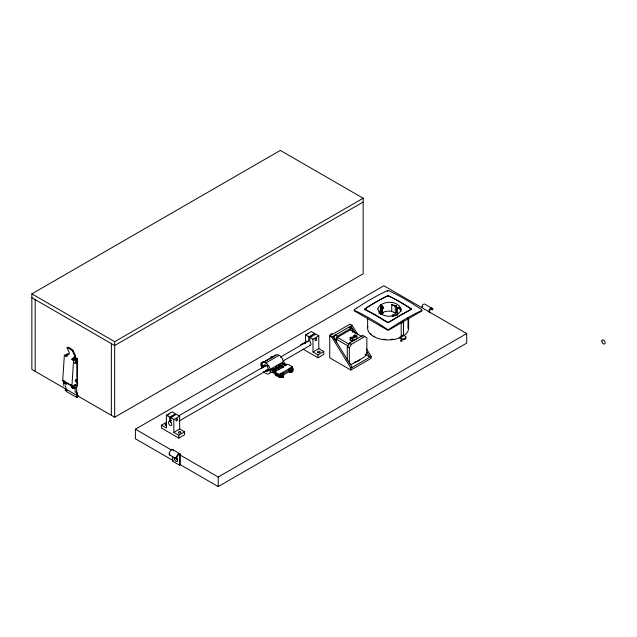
<?xml version="1.0" encoding="UTF-8"?>
<svg xmlns="http://www.w3.org/2000/svg" width="637" height="637" viewBox="0 0 637 637"><rect width="100%" height="100%" fill="white"/><g stroke="black" fill="none" stroke-linecap="round" stroke-linejoin="round"><path stroke-width="0.96" d="M381.77 312.95L380.114 313.906L380.424 310.498L382.343 308.22L381.491 306.652L382.176 306.301A1.043 0.549 56 0 1 383.052 307.018A1.043 0.549 56 0 1 383.171 308.021L380.576 310.593L380.273 313.993C383.793 313.484 379.732 309.303 383.012 307.934M381.929 313.038L381.738 309.996L383.171 308.021M77.332 382.136L77.173 386.643L74.617 388.291A2.683 1.545 -60 0 1 72.722 387.2L72.562 385.958L71.909 386.102L62.697 380.791L64.353 355.223L66.455 356.449M71.909 386.102L73.558 360.542M77.674 395.999L76.329 391.874L77.953 396.453L76.79 397.13L77.953 396.397L76.607 392.042L77.961 396.341L77.65 395.983M76.512 396.644L76.822 397.13L76.766 396.166M76.488 396.716C76.161 395.959 76.655 398.141 77.196 397.154M77.045 380.496L76.663 379.947L75.994 380.775M275.917 373.624C274.778 376.212 282.525 375.798 275.917 373.624L274.523 372.119A1.887 1.091 0 0 1 275.009 371.068A1.887 1.091 0 0 1 273.193 371.347L268.384 369.635M261.958 368.552L261.528 367.111L262.149 366.753C259.426 365.128 261.64 359.993 264.753 362.039M261.25 365.742L261.528 365.152M270.43 358.742L270.964 356.776L273.44 356.585M291.873 368.608L292.494 368.25L292.494 366.816L288.856 364.714L285.941 364.093A1.887 1.091 0 0 0 284.126 364.372L275.009 369.635A1.887 1.091 0 0 0 274.523 370.686L274.523 373.553L275.606 375.233L279.245 377.335L279.866 376.977C280.949 378.219 284.978 377.16 283.059 375.48M292.494 366.816L291.873 367.175C294.437 368.648 290.209 370.304 288.975 368.847L282.764 372.438C285.328 373.903 281.1 375.567 279.866 374.11L279.245 374.468L275.606 372.366L274.523 370.686M282.764 375.304L288.975 371.721C291.276 373.362 294.31 371.076 292.773 368.186M355.231 336.591L354.554 336.487L355.143 336.686M74.999 363.05L76.201 361.776L76.201 362.931L75.206 363.504L74.999 363.05L75.548 361.402A0.995 0.573 -60 0 1 74.887 362.986M66.248 356.322L68.629 354.076L65.611 355.892M380.297 313.762L380.655 306.222A0.884 0.438 -66.1 0 1 381.197 305.099A0.884 0.573 -53 0 1 381.897 305.505L381.897 309.686L382.901 313.356L381.452 313.715L380.83 314.559M284.612 364.754L284.612 363.321L283.099 360.192A6.442 3.718 60 0 0 275.932 354.968L262.683 362.62L261.528 364.237L262.149 363.878L261.25 362.875M262.683 362.62A6.442 3.718 60 0 1 269.841 367.844L270.271 372.159L269.841 373.107A6.442 3.718 60 0 1 263.622 371.435M65.237 389.764C64.671 391.651 67.912 389.645 65.89 389.374M333.605 337.849L335.261 334.974L337.331 336.169L350.708 328.445M337.331 336.169L335.261 339.76L333.899 338.972M336.296 342.547L336.296 339.163L337.331 337.371L350.278 329.894M336.296 339.656L337.761 337.116M347.261 360.2L347.261 346.687L349.331 343.096L362.708 335.373L366.848 337.769L366.848 353.216L364.778 356.8L351.401 364.523L349.331 363.329L349.331 347.882L351.401 344.298L364.778 336.575M261.528 363.711L261.321 364.611L262.149 365.312L261.528 365.67L263.415 366.761L264.658 366.044L263.829 365.566M65.3 389.677L65.507 390.592L66.559 389.987L65.332 385.719M68.39 354.666A1.378 0.796 -60 0 0 69.274 352.556L67.036 347.858L67.833 347.229A6.896 2.078 42.9 0 1 72.714 350.047L75.285 355.032A2.301 1.33 -60 0 1 73.804 358.543L71.87 359.579M77.332 380.154L77.173 358.973C75.779 362.262 68.493 359.364 73.804 357.795A1.378 0.796 -60 0 0 74.688 355.677L72.451 350.987L73.048 350.342M263.718 362.023L261.958 363.289M265.788 360.829L265.064 361.498L272.827 356.76M274.173 356.234L274.897 355.565M275.208 355.637L275.932 354.968M73.717 360.12L76.137 358.639L76.679 358.95M77.173 397.074L76.631 397.392L66.232 391.413L66.344 390.362L67.132 390.29M76.83 396.11L76.432 397.273M399.829 337.276L399.184 337.586L401.206 337.236L401.206 321.932M381.452 313.715C382.208 315.355 382.351 313.046 382.901 312.878M403.778 335.229L402.488 335.611M31.85 293.872L280.336 150.412L363.162 198.234L363.162 273.791L114.676 417.251L31.85 369.428L31.85 293.872L114.676 341.695L363.162 198.234M66.726 356.378L67.323 356.027M74.346 359.985L77.053 358.416L77.053 381.03M363.162 202.056L114.676 345.517L31.85 297.694M172.953 460.463L135.386 438.766L135.386 429.203L383.872 285.742L466.698 333.565L466.698 343.128L218.212 486.588L179.785 464.405M166.384 415.228L172.181 411.876L175.494 413.795L169.697 417.139L166.384 415.228L166.384 428.04L161.416 425.174L161.416 428.04L178.814 438.089L184.611 434.737L184.611 431.87L179.642 429.004L173.845 432.348L173.845 419.528L179.642 416.184L179.642 429.004M305.537 342.778L305.537 334.887L311.334 331.543L314.646 333.454L314.646 335.166M305.537 334.887L308.849 336.798L314.646 333.454M170.859 422.227A2.341 1.354 60 0 0 168.463 422.649A2.341 1.354 60 0 0 171.019 425.627A2.341 1.354 60 0 0 170.859 422.227L170.525 417.617L176.322 414.273L179.642 416.184M309.359 345.127A2.341 1.354 60 0 0 310.888 344.49A2.341 1.354 60 0 0 310.012 341.886L309.678 337.284L315.474 333.931L318.795 335.842L318.795 348.662L312.99 352.006L312.99 339.195L318.795 335.842M265.9 362.939L279.157 355.287M161.416 425.174L166.384 422.307M300.568 344.832L306.365 341.488M179.236 415.531L265.86 365.519M280.439 357.094L307.886 341.249M169.601 421.383L171.353 420.468M179.005 421.073L268.201 369.571M282.788 361.155L310.235 345.31M283.529 361.641L270.271 369.285L273.193 369.914A1.887 1.091 0 0 0 275.009 369.635M275.542 367.071L279.683 364.675A0.876 0.51 0 0 1 280.925 364.675A0.876 0.51 0 0 1 280.925 365.399L275.542 368.505L275.542 367.071A0.876 0.51 0 0 0 275.542 367.788A0.876 0.51 0 0 0 276.784 367.788M366.514 348.853L371.148 356.409L371.148 358.328L350.852 370.041L329.727 357.843L329.727 335.85L350.024 324.129L352.094 325.332L357.755 334.568M381.539 306.827C382.304 305.688 383.92 307.886 382.383 308.021M381.714 306.867L382.311 306.524M381.874 306.954L382.487 306.62M382.057 307.122L382.662 306.779M382.2 307.329L382.821 306.97M382.311 307.552L382.948 307.185M329.727 335.85L331.797 337.045L352.094 325.332M382.367 307.79L383.036 307.408M382.264 308.372L383.076 307.798M278.21 370.041L278.21 368.608L282.35 366.219A0.876 0.51 0 0 1 283.592 366.219A0.876 0.51 0 0 1 283.592 366.936L279.038 369.564M380.576 310.267L381.714 309.614M380.424 310.498L381.866 309.701M380.361 310.697L381.826 309.765M380.512 310.784L381.738 309.996M380.321 310.912L381.563 310.195M380.48 311.007L381.722 310.291M380.432 313.531L381.818 312.735L382.901 313.356M391.723 311.278L391.723 304.582L395.274 306.628L396.588 305.871L396.588 312.568L395.274 313.324C391.675 310.139 386.46 310.832 382.367 312.568M282.764 373.871L288.975 370.28L290.719 370.798L292.176 370.455L292.702 369.309M397.345 314.519L397.345 307.822L398.658 307.066L399.622 307.79L400.792 309.423L400.896 311.788M173.845 432.348L178.814 435.214L184.611 431.87M312.99 352.006L317.959 354.881L323.763 351.528L323.763 354.403L317.959 357.747L303.053 349.14M350.987 337.124L350.987 338.08L353.997 336.344L353.997 335.388L354.825 334.903L356.895 336.105L356.895 338.494L352.229 341.185L350.159 339.991L350.159 337.602L351.401 337.363L351.401 338.319L354.411 336.583L354.825 335.388L356.067 336.105C347.324 339.131 355.446 338.669 350.987 337.602L351.401 337.363M350.159 339.991L352.229 340.707L353.766 339.824M350.159 337.602L352.229 338.796L356.895 336.105M172.468 456.203L172.802 460.917M172.468 461.116L179.507 465.185L180.319 464.715L180.319 454.898A2.516 1.449 -60 0 0 179.22 453.632A2.516 1.449 -60 0 0 177.285 455.2L176.401 456.729A1.919 1.561 -59.8 0 1 174.092 457.605M350.852 370.041L350.852 368.13L371.148 356.409M179.785 454.842L218.212 477.025L466.698 333.565M62.697 380.791L63.35 380.647L63.509 381.882A2.683 1.545 -60 0 0 64.456 383.227M64.552 355.358L67.578 353.694L68.119 354.005M402.488 335.938L404.232 335.436A20.503 11.832 0 0 0 408.325 326.104M381.491 306.652L381.603 306.636A1.043 0.645 64.3 0 1 382.415 308.459M391.723 304.582L396.588 305.871M400.816 337.204L399.534 337.952A20.503 11.832 0 0 1 377.2 338.143A20.503 11.832 0 0 1 367.828 326.439M67.036 347.858L67.235 347.874A6.896 2.078 42.9 0 1 72.116 350.692L72.451 350.987M66.001 389.358L66.543 389.677M76.894 381.921L77.61 381.85L76.695 381.866M270.271 372.159L273.193 372.78A1.887 1.091 0 0 0 275.009 372.502A1.887 1.091 0 0 0 274.523 373.553M76.902 379.971L76.663 379.947A0.995 0.573 -60 0 0 75.97 379.501A0.995 0.573 -60 0 0 75.27 380.727A0.995 0.573 -60 0 0 75.97 381.133M76.814 381.897L76.169 381.396L76.679 381.858M396.588 312.568L397.759 313.086M430.309 308.674L432.443 309.908L431.329 309.263A1.362 0.788 -60 0 0 430.254 309.55A1.362 0.788 -60 0 0 429.617 310.967L429.617 312.926M397.345 307.822L400.896 309.877M381.221 304.812A0.876 0.51 -60 0 1 381.404 305.219L381.897 305.505M381.404 305.219L381.404 309.399L381.897 309.686M381.404 309.399L382.367 310.179M380.162 310.123L380.655 310.41M379.748 311.055L380.297 311.374M378.768 312.878L381.611 314.519M400.084 337.22C401.7 341.464 410.761 336.734 402.799 335.436A2.046 1.186 0 0 0 401.883 335.126M348.638 327.251L352.779 329.647L352.779 332.538M349.641 329.528L362.278 336.822M353.997 335.388L354.411 335.627M353.997 336.344L354.411 336.583M349.331 343.096L351.401 344.298M337.331 337.371L349.331 344.298M364.929 354.26L369.906 357.126L366.816 352.086M336.296 339.163L348.296 346.09M347.261 346.687L349.331 347.882M309.678 337.284L312.99 339.195M318.795 348.662L323.763 351.528M277.78 374.46L276.219 373.704M275.606 373.513L278.09 374.946L278.09 375.599M74.529 356.959L77.053 358.416M73.725 357.437L75.429 358.416L73.534 359.515A1.529 0.884 -60 0 0 72.992 359.993M170.525 417.617L173.845 419.528M66.359 382.391L71.893 385.584M172.754 449.682L179.801 453.743M135.386 429.203L171.249 449.913M405.825 337.897C406.342 340.691 400.116 339.696 399.901 337.825A2.046 1.186 0 0 1 399.375 337.299M283.059 374.038C284.978 375.726 280.949 376.786 279.866 375.543L279.245 375.902L278.09 375.233L278.703 375.137M270.637 358.201L270.359 357.612M355.486 333.605L350.852 326.048L350.852 328.915M333.04 336.328L352.094 367.414M331.797 337.045L350.852 368.13M71.917 385.584L72.069 386.826A2.683 1.545 -60 0 0 73.972 387.917M75.214 392.551L75.062 387.216M63.835 385.982L63.684 380.647M76.591 387.312L76.711 392.288M382.28 313.237L382.28 313.715M408.604 318.054L408.604 328.573M408.022 317.744L408.022 328.557M403.571 320.57L403.571 335.874L403.404 321.717M395.274 306.628L395.274 313.324M381.818 309.861L381.818 312.735M367.637 318.11L367.637 327.673M354.825 335.388L354.825 336.981M352.229 338.796L352.229 341.185M317.959 354.881L317.959 357.747M308.849 336.798L308.754 341.05A2.341 1.354 60 0 0 307.647 341.83M292.702 367.875L292.702 371.355M292.494 368.775L292.494 371.642M292.176 367.35L292.176 368.783M292.176 369.022L292.176 371.889M291.746 369.205L291.746 372.08M291.252 369.325L291.252 372.199M290.719 369.364L290.719 372.239M290.193 369.325L290.193 372.199M289.7 369.205L289.7 372.08M289.27 369.022L289.27 371.889M288.975 368.847L288.975 371.721M283.592 373.139L283.592 376.618M283.385 372.852L283.385 376.905M283.059 374.277L283.059 377.152M282.637 374.468L282.637 377.335M282.35 366.219L282.35 367.653A0.876 0.51 0 0 1 283.194 367.525M282.143 374.588L282.143 377.454M281.61 374.628L281.61 377.494M281.084 374.588L281.084 377.454M280.591 374.468L280.591 377.335M280.161 374.277L280.161 377.152M279.866 374.11L279.866 376.977M279.683 364.675L279.683 366.116M279.245 374.468L279.245 377.335M275.606 372.366L275.606 375.233M273.193 369.914L273.193 372.78M261.855 363.711L261.855 366.578M261.528 363.464L261.528 367.111M261.321 362.564L261.321 366.044M218.212 477.025L218.212 486.588M179.507 465.185L179.507 455.367A1.362 0.788 -60 0 0 178.87 454.683A1.362 0.788 -60 0 0 177.803 455.638L176.982 457.055A1.919 1.561 -59.8 0 1 174.665 457.931L169.753 455.097A1.919 1.561 -59.8 0 1 169.362 452.66L170.238 451.131A2.516 1.449 -60 0 1 172.181 449.563A2.516 1.449 -60 0 1 173.28 450.829M178.814 435.214L178.814 438.089M169.697 417.139L169.697 421.423M114.676 341.695L114.676 417.251M111.364 343.606L111.364 415.34M77.053 382.996L77.053 385.95M64.162 381.372L64.162 382.256A2.683 1.545 -60 0 0 66.057 383.355M35.162 299.613L35.162 371.339M374.301 336.272A0.876 0.51 0 0 1 373.768 336.033M402.91 321.359A1.76 1.011 0 0 1 402.783 322.481A1.76 1.011 0 0 1 400.936 322.848M401.644 335.795A0.876 0.51 0 0 1 402.178 336.447A0.876 0.51 0 0 1 401.055 336.75M401.684 340.317A0.876 0.51 0 0 1 402.035 341.098A0.876 0.51 0 0 1 400.641 341.098A0.876 0.51 0 0 1 401.015 340.317M391.588 339.21A9.324 5.383 0 0 1 390.664 339.394M385.839 339.433A9.324 5.383 0 0 1 384.907 339.266M393.547 339.187A19.914 11.498 0 0 1 391.516 339.449M385.289 339.505A19.914 11.498 0 0 1 383.243 339.266M371.578 334.521A19.914 11.498 0 0 1 370.511 333.485M396.349 314.925A1.043 0.549 56 0 1 397.305 315.028M395.641 315.689A1.043 0.645 64.3 0 1 395.919 315.06M393.236 316.294A1.465 0.844 0 0 1 392.201 315.259A1.465 0.844 0 0 1 394 314.662A1.465 0.844 0 0 1 395.036 315.697M392.583 316.31A1.465 0.844 0 0 1 394 316.095M397.408 314.909A0.884 0.573 -53 0 1 397.759 314.662M380.615 304.972A0.876 0.51 -60 0 1 380.942 304.789M387.169 291.292A1.17 0.677 0 0 1 387.694 291.117M421.543 310.187A1.17 0.677 0 0 1 421.543 311.143L388.968 329.942A1.17 0.677 0 0 1 387.312 329.942L354.594 311.055A1.17 0.677 0 0 1 354.411 310.243M263.503 367.557A3.511 2.03 60 0 1 265.685 365.216A3.511 2.03 60 0 1 268.376 369.874A3.511 2.03 60 0 1 265.255 370.599M282.167 364.675A0.876 0.51 0 0 1 283.409 364.675M268.384 370.686A3.511 2.03 60 0 1 266.497 369.882M264.745 366.84A3.511 2.03 60 0 1 264.992 364.802M284.612 363.321A1.887 1.091 0 0 1 284.126 364.372M262.683 363.233A0.876 0.51 0 0 1 262.77 362.469A0.876 0.51 0 0 1 264.06 362.62M271.649 357.867A0.876 0.51 0 0 1 273.034 357.253M290.496 369.126A0.876 0.51 0 0 1 290.95 369.126M268.575 369.269A2.341 1.354 60 0 1 267.142 369.396M265.541 366.06A2.341 1.354 60 0 1 265.971 365.455M266.314 365.343A2.341 1.354 60 0 1 267.142 365.566M267.572 365.885A2.341 1.354 60 0 1 267.97 366.299M279.452 369.325A0.876 0.51 0 0 1 278.21 369.325A0.876 0.51 0 0 1 278.21 368.608M304.924 343.685A1.314 0.764 0 0 1 305.593 343.598M307.974 334.067A1.76 1.011 -60 0 1 308.611 333.605M310.936 337.323A1.17 0.677 -60 0 1 311.589 336.193A1.17 0.677 -60 0 1 312.441 336.113M166.679 425.436A1.314 0.764 0 0 1 165.071 424.768A1.314 0.764 0 0 1 166.44 423.939M168.303 415.149A1.76 1.011 -60 0 1 168.534 414.751M168.821 414.408A1.76 1.011 -60 0 1 169.131 414.13M171.783 417.657A1.17 0.677 -60 0 1 172.969 416.311M330.285 336.129A1.465 0.844 -60 0 1 330.786 334.138A1.465 0.844 -60 0 1 332.18 334.122M360.096 359.642A9.953 5.749 0 0 1 354.053 362.326M75.484 387.065A1.529 0.884 -60 0 1 74.003 387.463A1.529 0.884 -60 0 1 73.956 385.496A1.529 0.884 -60 0 1 75.668 385.178M75.158 386.874A1.529 0.884 -60 0 1 74.338 387.479M64.034 381.531A1.529 0.884 -60 0 1 64.034 380.878M74.003 387.463A1.529 0.884 -60 0 1 74.402 385.52A1.529 0.884 -60 0 1 75.883 385.122M73.804 387.829A2.683 1.545 -60 0 1 72.164 385.489M66.224 383.45A2.683 1.545 -60 0 1 64.576 381.109M67.036 383.912A2.683 1.545 -60 0 1 65.388 381.579M72.045 387.615A2.683 1.545 -60 0 1 71.352 385.019M66.495 383.124A1.529 0.884 -60 0 1 65.945 382.351M422.578 306.899A1.362 0.788 -60 0 1 422.705 306.27M421.766 307.368A2.516 1.449 -60 0 1 422.857 304.836A2.516 1.449 -60 0 1 424.799 304.168L433.025 308.913L431.838 308.228A2.516 1.449 -60 0 0 429.903 308.905A2.516 1.449 -60 0 0 428.805 311.437M175.987 457.485A2.373 1.37 60 0 1 177.612 460.869A2.373 1.37 60 0 1 175.143 460.623A2.373 1.37 60 0 1 174.801 457.374M177.548 458.895A1.226 0.709 60 0 1 176.879 460.002A1.226 0.709 60 0 1 175.987 458.146A1.226 0.709 60 0 1 177.412 458.608M170.334 455.431A1.919 1.561 -59.8 0 1 169.737 453.448M77.443 396.381L77.443 396.381M377.821 308.993C379.923 318.548 398.213 318.627 401.135 309.59C399.033 300.027 380.743 299.955 377.821 308.993M365.112 308.913L367.923 310.816A243.127 140.371 60 0 1 384.82 320.57L388.14 322.402L391.429 320.594A242.259 139.869 -60 0 1 408.253 310.88L411.064 309.168L408.213 307.058A243.159 140.387 60 0 0 391.317 297.304L387.997 295.855L384.708 297.288A242.259 139.869 -60 0 0 367.883 307.002L365.112 308.913M352.731 337.538L353.424 337.594L352.763 337.491M353.639 337.013L354.331 337.069L353.678 336.965M411.494 309.287L408.667 310.888A252.228 145.626 -60 0 0 391.492 320.801L388.14 322.64A1.17 0.764 -0.6 0 1 387.312 322.426L374.715 314.797A217.058 125.322 60 0 0 366.737 310.593L364.953 309.717A1.17 0.669 -7.4 0 1 364.651 309.096L367.485 307.145A251.949 145.467 -60 0 1 384.637 297.248L387.694 295.791A1.17 0.565 -0.3 0 1 388.825 295.934L390.608 296.802A217.09 125.338 60 0 1 398.587 301.014L411.191 308.642A1.17 0.661 6.5 0 1 411.534 309.136L411.494 309.287M356.616 308.165L354.594 309.534A1.163 0.661 -9 0 0 354.594 310.49L356.417 311.334A216.787 125.163 60 0 1 369.715 318.349L374.859 321.343A216.787 125.163 60 0 1 385.489 328.119L387.312 329.377A1.163 0.788 0.4 0 0 388.968 329.385L390.991 328.007A251.591 145.252 -60 0 1 419.52 311.541L421.543 310.577A1.163 0.669 9.1 0 0 421.543 309.614L419.719 308.364A216.811 125.178 60 0 0 409.089 301.58L403.938 298.586A216.811 125.178 60 0 0 393.3 292.869L388.825 290.727A1.163 0.541 -0.3 0 0 387.169 290.735L385.146 291.69A251.591 145.252 -60 0 0 356.616 308.165M601.838 340.986A2.341 1.354 60 0 0 604.322 344.076A2.341 1.354 60 0 0 604.322 340.763A2.341 1.354 60 0 0 601.838 340.986M273.058 369.221A0.876 0.51 0 0 0 274.523 368.99A0.876 0.51 0 0 0 273.448 368.369A0.876 0.51 0 0 0 273.058 369.221M282.35 364.046A0.876 0.51 0 0 0 283.664 363.6A0.876 0.51 0 0 0 282.35 363.162A0.876 0.51 0 0 0 282.35 364.046M285.018 365.582A0.876 0.51 0 0 0 286.332 365.144A0.876 0.51 0 0 0 285.018 364.706A0.876 0.51 0 0 0 285.018 365.582M275.909 370.838A0.876 0.51 0 0 0 277.222 370.4A0.876 0.51 0 0 0 275.909 369.962A0.876 0.51 0 0 0 275.909 370.838M280.989 373.8A0.876 0.51 0 0 0 282.462 373.577A0.876 0.51 0 0 0 281.387 372.956A0.876 0.51 0 0 0 280.989 373.8M290.281 368.624A0.876 0.51 0 0 0 291.603 368.186A0.876 0.51 0 0 0 290.281 367.74A0.876 0.51 0 0 0 290.281 368.624M318.006 352.619A1.314 0.764 0 0 0 320.1 352.094A1.314 0.764 0 0 0 318.269 351.313A1.314 0.764 0 0 0 318.006 352.619M316 340.317A1.17 0.677 -60 0 0 316.549 338.47A1.17 0.677 -60 0 0 315.124 339.505A1.17 0.677 -60 0 0 316 340.317M178.854 432.961A1.314 0.764 0 0 0 180.948 432.435A1.314 0.764 0 0 0 179.116 431.647A1.314 0.764 0 0 0 178.854 432.961M176.847 420.659A1.17 0.677 -60 0 0 177.397 418.812A1.17 0.677 -60 0 0 175.971 419.847A1.17 0.677 -60 0 0 176.847 420.659"/></g></svg>
